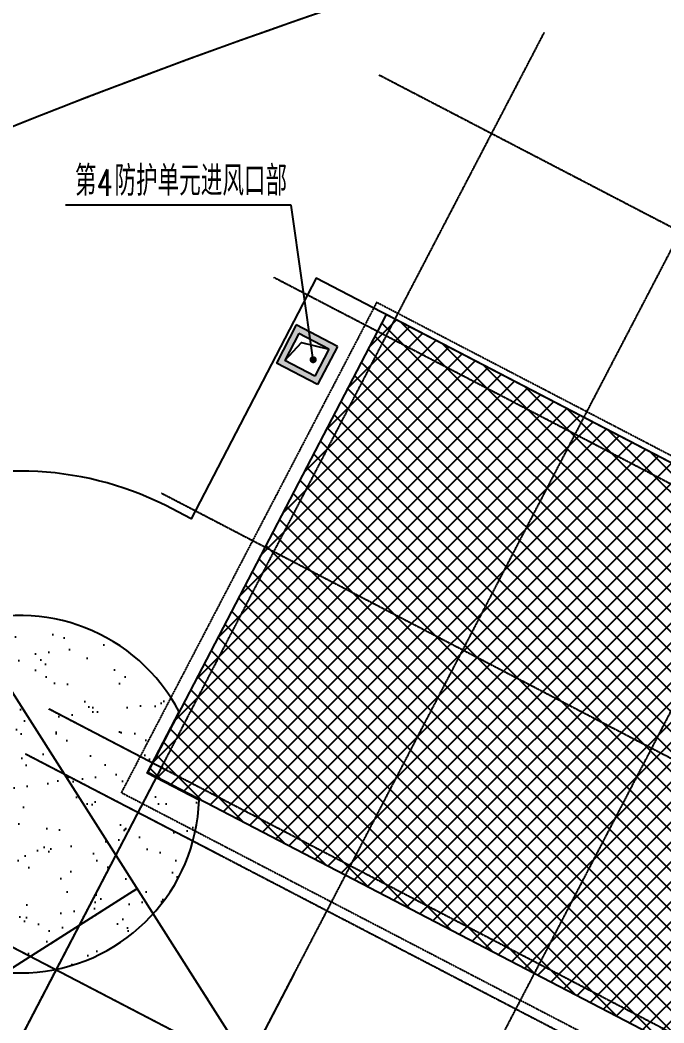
# Model space of a CAD drawing. Extents: x -46296 to 410892, y -135666 to 238728.
# Drawn here: x 117518 to 142911, y 166698 to 206269 of the extents above; entities that cross this region are included whole.
import ezdxf
from ezdxf.xclip import XClip

# ---------------------------------------------------------------- set-up
doc = ezdxf.new("R2010")
doc.units = 0
doc.header["$LTSCALE"] = 10
doc.header["$MEASUREMENT"] = 0
doc.header["$XCLIPFRAME"] = 0
for name, pattern in [('ACAD_ISO04W100', [30, 24, -3, 0, -3]), ('DASH', [0.35, 0.25, -0.1]), ('DOTE', [2.42, 2, -0.2, 0.02, -0.2])]:
    doc.linetypes.add(name, pattern=pattern)
for name, color, linetype in [('01-标注_符号', 200, 'Continuous'), ('02-TEXT_房间', 7, 'Continuous'), ('02-TEXT_标注', 130, 'Continuous'), ('05-填充_天正', 26, 'Continuous'), ('A-TECH_结构', 21, 'Continuous'), ('A_AXIS-轴线', 36, 'DOTE'), ('A_STR-砼墙', 51, 'Continuous'), ('M-用地 红线', 20, 'ACAD_ISO04W100'), ('看线', 241, 'Continuous')]:
    doc.layers.add(name, color=color, linetype=linetype)
doc.layers.add('104-13 B0核心筒$0$04-不打印_辅助线', color=165, linetype='Continuous', plot=False)
doc.styles.add('_TCH_DIM', font='SIMPLEX', dxfattribs={"bigfont": 'GBCBIG'})

# ---------------------------------------------------------------- blocks, each defined once
blk = doc.blocks.new('104 轴线')
for p, q in [((-267879, 136479), (-243063, 184152)), ((-113685, 111729), (-249575, 182469)), ((-260428, 132601), (-235612, 180273)), ((-252978, 128722), (-228161, 176394)), ((-117841, 103746), (-253731, 174486)), ((-273455, 172905), (-228319, 101944)), ((-122274, 95231), (-258164, 165971)), ((-126707, 86715), (-262597, 157455)), ((-127630, 84941), (-263520, 155681)), ((-284860, 134007), (-259125, 150376)), ((-130863, 78732), (-266753, 149472))]:
    blk.add_line(p, q)
at = {"layer": 'Defpoints'}
blk.add_lwpolyline([(13135, -2670), (19996, 9914), (18926, 200140), (-165691, 199501, 0.064843), (-234306, 190322, 0.064894), (-298282, 163874), (-300993, 152958), (-177498, -41043), (-162540, -55229), (-143745, -84755), (-123037, -89354), (13135, -2670)], format="xyb", close=True, dxfattribs=at)
blk = doc.blocks.new('104-13 B0核心筒')
at = {"layer": '104-13 B0核心筒$0$04-不打印_辅助线'}
ref = blk.add_blockref('104 轴线', (287656, 163437), dxfattribs=dict(at, rotation=57.54087654753761))
XClip(ref).set_block_clipping_path([(-308258.2439484803, 159880.9876684749), (-256882.7738956955, 79110.5487782021), (-223300.1845035219, 100471.3503204154), (-274675.6545563068, 181241.7892106881)])

msp = doc.modelspace()

# ---------------------------------------------------------------- hatches: boundary and pattern name
at = {"layer": '02-TEXT_房间'}
h = msp.add_hatch(dxfattribs=at)
h.set_pattern_fill('砂灰土', color=256, scale=500)
h.set_pattern_definition([(37.5, (0, 0), (-62.993, 1926.824), [0, -1520, 0, -1700, 0, -1625]), (7.5, (0, 0), (1769.777, 2822.146), [0, -820, 0, -1370, 0, -525]), (327.5, (-1230, 0), (3114.142, 5.659), [0, -500, 0, -1800, 0, -2350]), (317.5, (-1230, 0), (3006.127, 877.676), [0, -250, 0, -1180, 0, -1350])])
edge = h.paths.add_edge_path()
edge.add_line((124576.9, 175490.4), (122532.1, 176554.9))
edge.add_line((122532.1, 176554.9), (123789.2, 178967.5))
edge.add_arc((117530.8, 175721.9), 7050, 27.41088, 358.1187)
at = {"layer": '05-填充_天正'}
h = msp.add_hatch(dxfattribs=at)
h.set_pattern_fill('ANSI37', color=256, scale=350)
h.set_pattern_definition([(45, (0, 0), (-392.8862, 392.8862), []), (135, (0, 0), (-392.8862, -392.8862), [])])
h.paths.add_polyline_path([(122555.2, 176599.3), (167970.1, 152957.7), (177366.7, 171008.4), (131951.7, 194650)])
h.paths.add_polyline_path([(201817.2, 200218.9), (247232.2, 176577.3), (237835.6, 158526.6), (192420.6, 182168.2)])
h.paths.add_polyline_path([(262286.1, 187737.1), (307701.1, 164095.6), (317097.7, 182146.2), (271682.7, 205787.8)])
edge = h.paths.add_edge_path()
edge.add_line((332151.6, 193306), (377566.6, 169664.5))
edge.add_line((377566.6, 169664.5), (386963.2, 187715.2))
edge.add_line((386963.2, 187715.2), (341548.2, 211356.7))
edge.add_line((341548.2, 211356.7), (332151.6, 193306))
for points in [[(128517.9, 193900.9), (128411.6, 194238.1), (127626.6, 192730.2), (127963.8, 192836.5)], [(129697.6, 193286.8), (130034.8, 193393.1), (128411.6, 194238.1), (128517.9, 193900.9)], [(130034.8, 193393.1), (129697.6, 193286.8), (129143.5, 192222.4), (129249.8, 191885.2)], [(129249.8, 191885.2), (129143.5, 192222.4), (127963.8, 192836.5), (127626.6, 192730.2)]]:
    msp.add_hatch(color=256, dxfattribs=at).paths.add_polyline_path(points)

# ---------------------------------------------------------------- linework, layer by layer
at = {"layer": '01-标注_符号'}
for p, q in [((128207.8, 198967.5), (119315.5, 198967.5)), ((129077.7, 192867.5), (128207.8, 198967.5))]:
    msp.add_line(p, q, dxfattribs=at)
at = {"layer": '01-标注_符号', "const_width": 140}
msp.add_lwpolyline([(129087.6, 192798.2, 1), (129067.9, 192936.8, 1)], format="xyb", close=True, dxfattribs=at)
at = {"layer": 'A-TECH_结构', "color": 8, "linetype": 'DASH', "ltscale": 5}
msp.add_lwpolyline([(196192, 163857.9), (200809.5, 172728), (198680.7, 173836.2), (200204.4, 176763.3), (237769.3, 157208.3), (247835.5, 176545.1), (201444.8, 200694.6), (191378.7, 181357.7), (191822.2, 181126.9), (190298.4, 178199.7), (172070.4, 187688.7), (167452.9, 178818.6), (170202.6, 177387.1), (169232.9, 175524.4), (131579.3, 195125.7), (121513.2, 175788.8), (167903.9, 151639.4), (177970, 170976.2), (177526.5, 171207.1), (178496.1, 173069.8)], close=True, dxfattribs=at)
at = {"layer": 'A-TECH_结构'}
msp.add_lwpolyline([(122555.2, 176599.3), (167970.1, 152957.7), (177366.7, 171008.4), (131951.7, 194650)], close=True, dxfattribs=at)
msp.add_lwpolyline([(127711.7, 156834.9, -0.2673768), (107765.4, 174094.9, 0.2243602), (125384.7, 152352.9, -0.5415334)], format="xyb", dxfattribs=at)
for radius in [32248.9, 32548.9, 37948.9, 37648.9]:
    msp.add_arc((139509.1, 187388.6), radius, 212.26345, 242.57124, dxfattribs=at)
at = {"layer": 'A_STR-砼墙'}
for p, q in [((128411.6, 194238.1), (127626.6, 192730.2)), ((128517.9, 193900.9), (127963.8, 192836.5)), ((130034.8, 193393.1), (128411.6, 194238.1)), ((129697.6, 193286.8), (128517.9, 193900.9)), ((129697.6, 193286.8), (129143.5, 192222.4)), ((130034.8, 193393.1), (129249.8, 191885.2)), ((129249.8, 191885.2), (127626.6, 192730.2)), ((129143.5, 192222.4), (127963.8, 192836.5))]:
    msp.add_line(p, q, dxfattribs=at)
for points in [[(166589.5, 176618.7), (129202, 196081.4), (124261.4, 186590.5), (123239.9, 187122.2, 0.4682653), (105289.1, 179286.2), (101632.9, 185034.3), (104164.3, 186644.4), (101480.8, 190863.3), (89840.9, 183459.5), (87649.8, 174224.9), (122929.1, 118760.2), (136345.1, 127293.7), (140665.5, 120501.3), (146993.8, 124526.5)], [(124576.9, 175490.4), (122532.1, 176554.9), (123789.2, 178967.5, 7.7813885), (124576.9, 175490.4, -2.993322)]]:
    msp.add_lwpolyline(points, format="xyb", dxfattribs=at)
at = {"layer": 'M-用地 红线', "ltscale": 0.05}
msp.add_lwpolyline([(401252, 31537.3), (406201, 40615.3), (406004, 75614.3), (410892, 95642.3), (410198, 218797.3), (390086, 238728.3), (215507, 238124.3, 0.0374861), (172964, 234781.3, 0.0374849), (131398, 225125.3), (114193, 213768.3), (100383, 207916.3), (86907, 201333.3), (82974, 185497.3, -0.0648942), (146950, 211945.3, -0.0648429), (215565, 221124.3), (400182, 221763.3), (401252, 31537.3)], format="xyb", close=True, dxfattribs=at)
at = {"layer": '看线'}
msp.add_lwpolyline([(127963.8, 192836.5), (128613.1, 193544.4), (129697.6, 193286.8)], dxfattribs=at)

# ---------------------------------------------------------------- block references
at = {"rotation": 302.4591234524621}
msp.add_blockref('104-13 B0核心筒', (88968.6, 176623.3), dxfattribs=at)
at = {"layer": 'A_AXIS-轴线'}
msp.add_blockref('104 轴线', (381256.4, 21622.8), dxfattribs=at)

# ---------------------------------------------------------------- texts
at = {"layer": '02-TEXT_标注', "style": '_TCH_DIM'}
for s, height, p in [('第', 1181.6, (119683, 199335)), ('防护单元进风口部', 1181.56, (121243.1, 199335))]:
    msp.add_text(s, height=height, dxfattribs=at).set_placement(p)
at = {"layer": '02-TEXT_标注', "style": '_TCH_DIM', "width": 0.705882}
msp.add_text('4', height=1041.2, dxfattribs=at).set_placement((120543.1, 199335))

doc.saveas('drawing.dxf')
